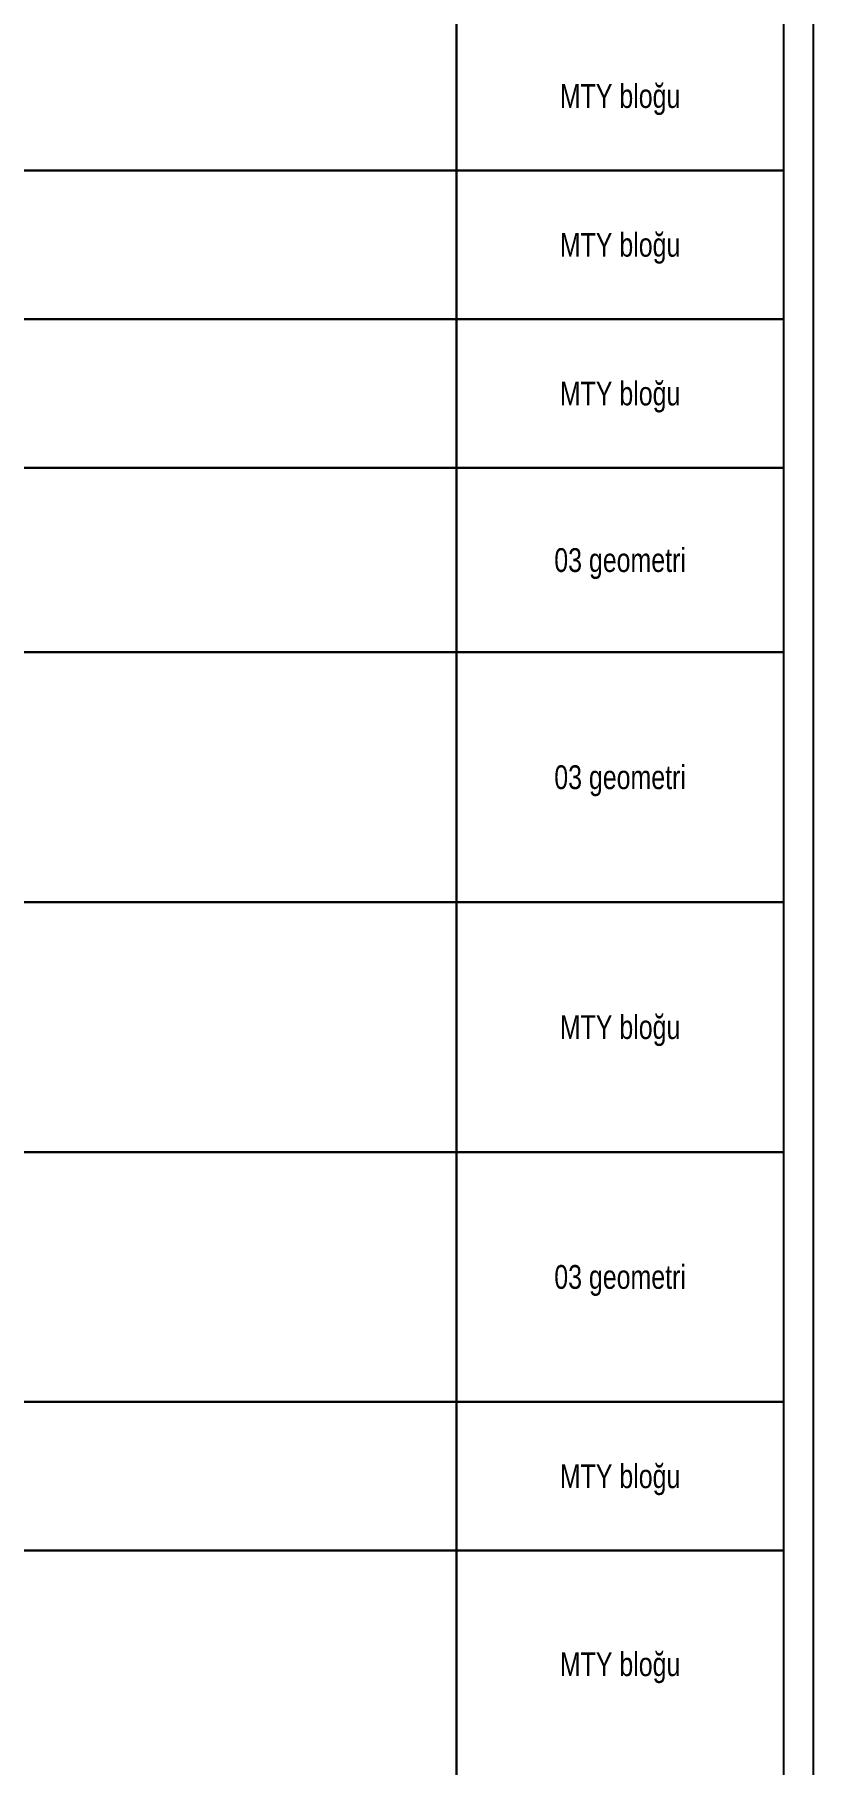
# Model space of a CAD drawing. Header units: centimetres. Extents: x 0 to 3740, y -4063 to 107.
# Drawn here: x 438 to 700, y -1628 to -1047 of the extents above; entities that cross this region are included whole.
import ezdxf
from ezdxf.enums import TextEntityAlignment as Align

# ---------------------------------------------------------------- set-up
doc = ezdxf.new("R2010")
doc.units = ezdxf.units.CM
doc.layers.add('ROTAS-LEJANT-CERCEVE', color=7, linetype='Continuous')
doc.layers.add('ROTAS-LEJANT-YAZI', color=7, linetype='Continuous')
doc.styles.add('ROTAS', font='arial.ttf')

msp = doc.modelspace()

# ---------------------------------------------------------------- linework, layer by layer
at = {"layer": 'ROTAS-LEJANT-CERCEVE'}
for points in [[(0, -4062.78), (700, -4062.78), (700, -80), (0, -80)], [(160, -1092.19), (580, -1092.19), (580, -1042.19), (160, -1042.19)], [(580, -1092.19), (690, -1092.19), (690, -1042.19), (580, -1042.19)], [(160, -1142.19), (580, -1142.19), (580, -1092.19), (160, -1092.19)], [(580, -1142.19), (690, -1142.19), (690, -1092.19), (580, -1092.19)], [(160, -1192.19), (580, -1192.19), (580, -1142.19), (160, -1142.19)], [(580, -1192.19), (690, -1192.19), (690, -1142.19), (580, -1142.19)], [(160, -1254.19), (580, -1254.19), (580, -1192.19), (160, -1192.19)], [(580, -1254.19), (690, -1254.19), (690, -1192.19), (580, -1192.19)], [(160, -1338.19), (580, -1338.19), (580, -1254.19), (160, -1254.19)], [(580, -1338.19), (690, -1338.19), (690, -1254.19), (580, -1254.19)], [(160, -1422.19), (580, -1422.19), (580, -1338.19), (160, -1338.19)], [(580, -1422.19), (690, -1422.19), (690, -1338.19), (580, -1338.19)], [(160, -1506.19), (580, -1506.19), (580, -1422.19), (160, -1422.19)], [(580, -1506.19), (690, -1506.19), (690, -1422.19), (580, -1422.19)], [(160, -1556.19), (580, -1556.19), (580, -1506.19), (160, -1506.19)], [(580, -1556.19), (690, -1556.19), (690, -1506.19), (580, -1506.19)], [(160, -1632.59), (580, -1632.59), (580, -1556.19), (160, -1556.19)], [(580, -1632.59), (690, -1632.59), (690, -1556.19), (580, -1556.19)]]:
    msp.add_lwpolyline(points, close=True, dxfattribs=at)

# ---------------------------------------------------------------- texts
at = {"layer": 'ROTAS-LEJANT-YAZI', "style": 'ROTAS', "width": 0.75}
for s, p in [('MTY bloğu', (635, -1067.19)), ('MTY bloğu', (635, -1117.19)), ('MTY bloğu', (635, -1167.19)), ('03 geometri', (635, -1223.19)), ('03 geometri', (635, -1296.19)), ('MTY bloğu', (635, -1380.19)), ('03 geometri', (635, -1464.19)), ('MTY bloğu', (635, -1531.19)), ('MTY bloğu', (635, -1594.39))]:
    msp.add_text(s, height=8, dxfattribs=at).set_placement(p, align=Align.MIDDLE_CENTER)

doc.saveas('drawing.dxf')
